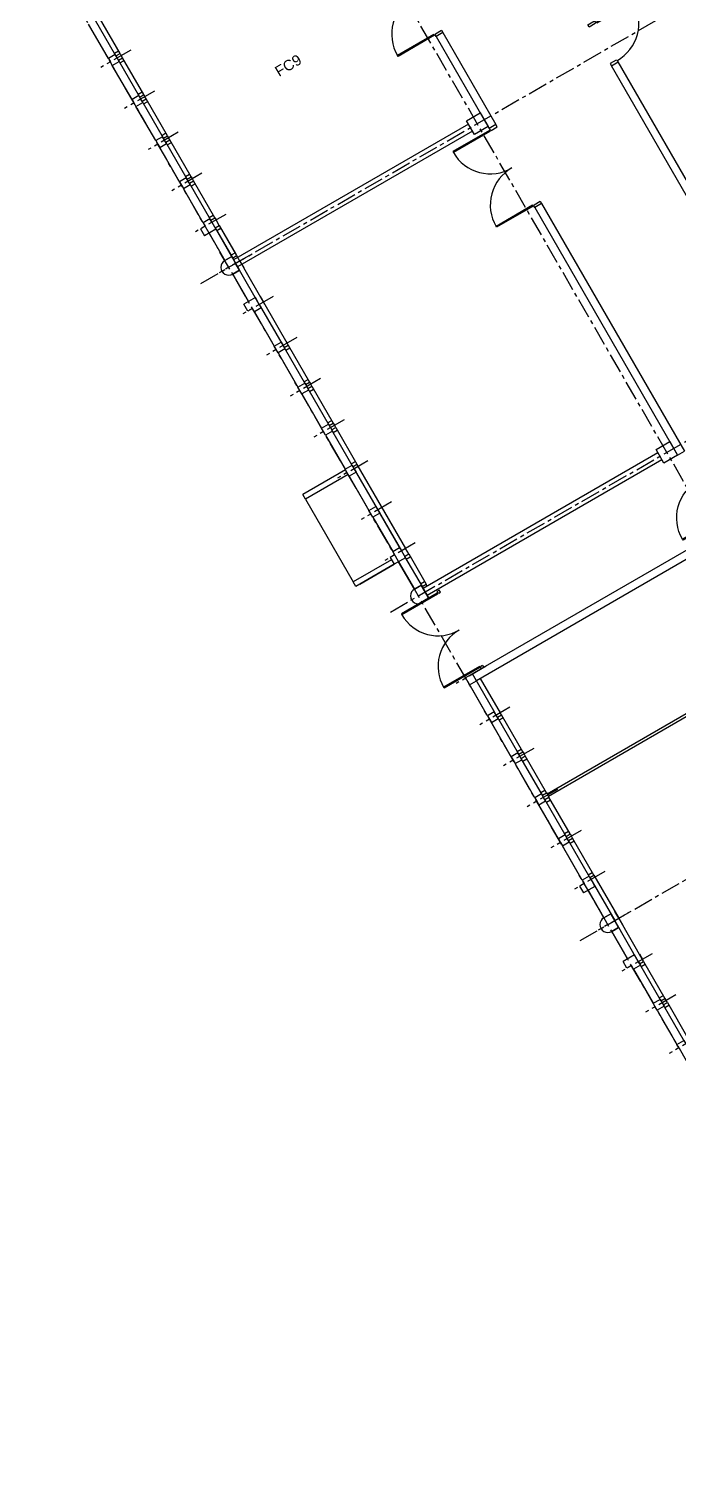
# Model space of a CAD drawing. Extents: x 1614 to 26454, y 2920 to 16595.
# Drawn here: x 8708 to 9942, y 8287 to 11017 of the extents above; entities that cross this region are included whole.
import ezdxf

# ---------------------------------------------------------------- set-up
doc = ezdxf.new("R2010")
doc.units = 0
doc.header["$MEASUREMENT"] = 0
doc.linetypes.add('AXES', pattern=[2, 1.25, -0.25, 0.25, -0.25])
doc.layers.get('0').update_dxf_attribs({"linetype": 'CONTINUOUS'})
for name, color, linetype in [('BA_APPUI_FENETRE', 140, 'CONTINUOUS'), ('BA_AXE_TRAME', 253, 'AXES'), ('BA_CLOISON_EXISTANTE', 4, 'CONTINUOUS'), ('BA_DOUBLAGE', 134, 'CONTINUOUS'), ('BA_MENUIS_EXTERIEURE', 6, 'CONTINUOUS'), ('BA_MENUIS_INTERIEURE', 202, 'CONTINUOUS'), ('BA_STRUCTURE', 5, 'CONTINUOUS'), ('TXT_REP_PIECE', 3, 'CONTINUOUS')]:
    doc.layers.add(name, color=color, linetype=linetype)

# ---------------------------------------------------------------- blocks, each defined once
blk = doc.blocks.new('baie1')
at = {"layer": 'BA_APPUI_FENETRE'}
blk.add_line((7.5, -5), (82.5, -5), dxfattribs=at)
at = {"layer": 'BA_DOUBLAGE'}
for p, q in [((4.5, 19), (0, 19)), ((85.5, 19), (90, 19))]:
    blk.add_line(p, q, dxfattribs=at)
at = {"layer": 'BA_MENUIS_EXTERIEURE'}
for p, q in [((4.5, 19), (85.5, 19)), ((4.5, 10), (4.5, 19)), ((4.5, 10), (85.5, 10)), ((10.5, 10), (10.5, 19)), ((79.5, 10), (79.5, 19)), ((85.5, 10), (85.5, 19))]:
    blk.add_line(p, q, dxfattribs=at)
at = {"layer": 'BA_STRUCTURE'}
for points in [[(0, 10), (7.5, 10), (7.5, -5), (0, -5)], [(90, -5), (82.5, -5), (82.5, 10), (90, 10)]]:
    blk.add_lwpolyline(points, dxfattribs=at)
blk = doc.blocks.new('baie2')
at = {"layer": 'BA_DOUBLAGE'}
blk.add_line((-12, 19), (0, 19), dxfattribs=at)
at = {"layer": 'BA_MENUIS_EXTERIEURE'}
for p, q in [((-78.3, 10), (-78.3, 19)), ((-12, 19), (-78.3, 19)), ((-12, 10), (-78.3, 10)), ((-72.3, 10), (-72.3, 19)), ((-18, 10), (-18, 19)), ((-12, 10), (-12, 19))]:
    blk.add_line(p, q, dxfattribs=at)
at = {"layer": 'BA_STRUCTURE'}
for p, q in [((-75, 0), (-75, 10)), ((0, 10), (-15, 10)), ((-15, 10), (-15, -15)), ((0, -15), (-15, -15)), ((0, -5), (0, -15))]:
    blk.add_line(p, q, dxfattribs=at)
blk = doc.blocks.new('P160_15')
for p, q in [((3.5, 16.5), (3.5, 96.5)), ((3.5, 96.5), (5.5, 96.5)), ((5.5, 16.5), (5.5, 96.6)), ((167.5, 16.5), (167.5, 96.6)), ((169.5, 96.5), (167.5, 96.5)), ((169.5, 16.5), (169.5, 96.5)), ((0, 0), (0, 15)), ((0, 15), (3.5, 15)), ((5, 0), (0, 0)), ((3.5, 16.5), (5.5, 16.5)), ((3.5, 15), (3.5, 13.5)), ((3.5, 13.5), (5, 13.5)), ((5, 13.5), (5, 0)), ((169.5, 16.5), (167.5, 16.5)), ((168, 13.5), (168, 0)), ((169.5, 13.5), (168, 13.5)), ((168, 0), (173, 0)), ((169.5, 15), (169.5, 13.5)), ((173, 15), (169.5, 15)), ((173, 0), (173, 15))]:
    blk.add_line(p, q)
for centre, radius, start, end in [((5.6, 15.7), 80.9, 359.5039, 90.0499), ((167.4, 15.7), 80.9, 89.9501, 180.4961), ((5, 13.5), 0, 270, 0), ((5.5, 16.5), 0, 270, 0), ((167.5, 16.5), 0, 180, 270), ((168, 13.5), 0, 180, 270)]:
    blk.add_arc(centre, radius, start, end)
blk = doc.blocks.new('P80_15')
for p, q in [((3.5, 96.5), (5.5, 96.5)), ((3.5, 16.5), (3.5, 96.5)), ((5.5, 16.5), (5.5, 96.6)), ((0, 0), (0, 15)), ((0, 15), (3.5, 15)), ((5, 0), (0, 0)), ((3.5, 16.5), (5.5, 16.5)), ((3.5, 15), (3.5, 13.5)), ((3.5, 13.5), (5, 13.5)), ((5, 13.5), (5, 0)), ((85, 13.5), (85, 0)), ((86.5, 13.5), (85, 13.5)), ((85, 0), (90, 0)), ((90, 15), (86.5, 15)), ((86.5, 15), (86.5, 13.5)), ((90, 0), (90, 15))]:
    blk.add_line(p, q)
for centre, radius, start, end in [((5.6, 15.7), 80.9, 359.5039, 90.0499), ((5, 13.5), 0, 270, 0), ((5.5, 16.5), 0, 270, 0)]:
    blk.add_arc(centre, radius, start, end)
blk = doc.blocks.new('P80_5')
for p, q in [((-5.5, 6.5), (-5.5, 86.6)), ((-3.5, 86.5), (-5.5, 86.5)), ((-3.5, 6.5), (-3.5, 86.5)), ((-90, 0), (-90, 5)), ((-90, 5), (-86.5, 5)), ((-85, 0), (-90, 0)), ((-86.5, 5), (-86.5, 3.5)), ((-86.5, 3.5), (-85, 3.5)), ((-85, 3.5), (-85, 0)), ((-3.5, 6.5), (-5.5, 6.5)), ((-5, 3.5), (-5, 0)), ((-3.5, 3.5), (-5, 3.5)), ((-5, 0), (0, 0)), ((0, 5), (-3.5, 5)), ((-3.5, 5), (-3.5, 3.5)), ((0, 0), (0, 5))]:
    blk.add_line(p, q)
for centre, radius, start, end in [((-5.6, 5.7), 80.9, 89.9501, 180.4961), ((-5.5, 6.5), 0, 180, 270), ((-5, 3.5), 0, 180, 270)]:
    blk.add_arc(centre, radius, start, end)

msp = doc.modelspace()

# ---------------------------------------------------------------- linework, layer by layer
at = {"layer": 'BA_APPUI_FENETRE'}
for p, q in [((8859.5, 10960.2), (8822, 11025.1)), ((9050.7, 10628.9), (9080.8, 10577)), ((9050.7, 10628.9), (9080.8, 10577)), ((9095.8, 10551), (9125.8, 10499)), ((9125.7, 10499), (9095.8, 10551)), ((9137, 10479.5), (9174.5, 10414.6)), ((9317, 10167.7), (9354.5, 10102.8)), ((9233.7, 10123.9), (9324.3, 9967)), ((9362, 10089.8), (9399.5, 10024.8)), ((9410.7, 10005.4), (9440.8, 9953.4)), ((9440.8, 9953.4), (9410.8, 10005.4)), ((9579.5, 9713.1), (9542, 9778)), ((9770.7, 9381.8), (9800.8, 9329.9)), ((9800.8, 9329.9), (9770.8, 9381.9)), ((9815.8, 9303.9), (9845.8, 9252)), ((9845.7, 9251.9), (9815.8, 9303.9)), ((9902, 9154.5), (9939.5, 9089.5))]:
    msp.add_line(p, q, dxfattribs=at)
at = {"layer": 'BA_AXE_TRAME', "ltscale": 30}
for p, q in [((11032, 8287.1), (8809.6, 12136.4)), ((9035.3, 10533.4), (10860.2, 11587)), ((10200.2, 8637.9), (8708.2, 11222.1)), ((8902.3, 10976.2), (8844.9, 10943.1)), ((9395.3, 9909.9), (11220.2, 10963.5)), ((8947.3, 10898.3), (8889.9, 10865.2)), ((8992.3, 10820.3), (8934.9, 10787.2)), ((9037.3, 10742.4), (8979.9, 10709.3)), ((9082.3, 10664.4), (9024.9, 10631.3)), ((9082.3, 10664.4), (9024.9, 10631.3)), ((9127.3, 10586.5), (9069.9, 10553.4)), ((9127.3, 10586.5), (9069.9, 10553.4)), ((9127.3, 10586.5), (9069.9, 10553.4)), ((9172.3, 10508.6), (9114.9, 10475.5)), ((9217.3, 10430.6), (9159.9, 10397.5)), ((9262.3, 10352.7), (9204.9, 10319.6)), ((9755.3, 9286.3), (11580.2, 10339.9)), ((9307.3, 10274.7), (9249.9, 10241.6)), ((9352.3, 10196.8), (9294.9, 10163.7)), ((9397.3, 10118.8), (9339.9, 10085.7)), ((9442.3, 10040.9), (9384.9, 10007.8)), ((9577.3, 9807.1), (9519.9, 9774)), ((9622.3, 9729.1), (9564.9, 9696)), ((9667.3, 9651.2), (9609.9, 9618.1)), ((9712.3, 9573.2), (9654.9, 9540.2)), ((9757.3, 9495.3), (9699.9, 9462.2)), ((9802.3, 9417.4), (9744.9, 9384.3)), ((9847.3, 9339.4), (9789.9, 9306.3)), ((9847.3, 9339.4), (9789.9, 9306.3)), ((9847.3, 9339.4), (9789.9, 9306.3)), ((9847.3, 9339.4), (9789.9, 9306.3)), ((9847.3, 9339.4), (9789.9, 9306.3)), ((9892.3, 9261.5), (9834.9, 9228.4)), ((9937.3, 9183.5), (9879.9, 9150.4)), ((9982.3, 9105.6), (9924.9, 9072.5))]:
    msp.add_line(p, q, dxfattribs=at)
at = {"layer": 'BA_CLOISON_EXISTANTE'}
for p, q in [((9692.7, 9564.9), (10079, 9787.9)), ((9695.2, 9560.5), (10081.5, 9783.5))]:
    msp.add_line(p, q, dxfattribs=at)
at = {"layer": 'BA_DOUBLAGE'}
for p, q in [((8881.7, 10969.6), (8884, 10965.7)), ((9070, 10643.5), (9064, 10653.9)), ((9109, 10575.9), (9103.2, 10586)), ((9109, 10575.9), (9103.2, 10586)), ((9105.2, 10582.4), (9103.2, 10586)), ((9109, 10575.9), (9114.8, 10565.9)), ((9109, 10575.9), (9116.5, 10563)), ((9109, 10575.9), (9114.8, 10565.9)), ((9112.7, 10569.5), (9114.8, 10565.9)), ((9112.7, 10569.5), (9114.8, 10565.9)), ((9148, 10508.4), (9154, 10498)), ((9156.2, 10494.1), (9154, 10498)), ((9196.7, 10424), (9199, 10420.1)), ((9336.2, 10182.3), (9334, 10186.2)), ((9376.7, 10112.2), (9379, 10108.3)), ((9465.2, 9958.9), (9463.2, 9962.5)), ((9465.2, 9958.9), (9463.2, 9962.5)), ((9465.2, 9958.9), (9463.2, 9962.5)), ((9601.7, 9722.5), (9604, 9718.6)), ((9790, 9396.4), (9784, 9406.8)), ((9829, 9328.9), (9821.5, 9341.9)), ((9829, 9328.9), (9823.2, 9339)), ((9829, 9328.9), (9823.2, 9339)), ((9829, 9328.9), (9823.2, 9339)), ((9829, 9328.9), (9823.2, 9339)), ((9829, 9328.9), (9823.2, 9339)), ((9829, 9328.9), (9823.2, 9339)), ((9829, 9328.9), (9823.2, 9339)), ((9829, 9328.9), (9823.2, 9339)), ((9829, 9328.9), (9823.2, 9339)), ((9825.2, 9335.4), (9823.2, 9339)), ((9829, 9328.9), (9834.8, 9318.8)), ((9829, 9328.9), (9834.8, 9318.8)), ((9829, 9328.9), (9834.8, 9318.8)), ((9829, 9328.9), (9834.8, 9318.8)), ((9829, 9328.9), (9836.5, 9315.9)), ((9829, 9328.9), (9834.8, 9318.8)), ((9829, 9328.9), (9834.8, 9318.8)), ((9829, 9328.9), (9834.8, 9318.8)), ((9868, 9261.3), (9874, 9250.9)), ((9921.2, 9169.1), (9919, 9173))]:
    msp.add_line(p, q, dxfattribs=at)
at = {"layer": 'BA_MENUIS_EXTERIEURE'}
for p, q in [((8873.9, 10965.1), (8833.4, 11035.2)), ((8881.7, 10969.6), (8842.7, 11037.1)), ((8870.9, 10970.3), (8878.7, 10974.8)), ((8873.9, 10965.1), (8881.7, 10969.6)), ((9062.2, 10639), (9070, 10643.5)), ((9062.2, 10639), (9093.7, 10584.4)), ((9065.2, 10633.8), (9073, 10638.3)), ((9070, 10643.5), (9101.5, 10588.9)), ((9146.2, 10493.5), (9108.7, 10558.5)), ((9154, 10498), (9116.5, 10563)), ((9146.2, 10493.5), (9193.4, 10411.7)), ((9154, 10498), (9201.2, 10416.2)), ((9323.9, 10185.6), (9416.2, 10025.9)), ((9331.7, 10190.1), (9424, 10030.4)), ((9310.1, 10179.6), (9228.7, 10132.6)), ((9315.1, 10170.9), (9233.7, 10123.9)), ((9233.7, 10123.9), (9228.7, 10132.6)), ((9373.4, 10099.9), (9413.9, 10029.7)), ((9381.2, 10104.4), (9421.7, 10034.2)), ((9397, 10009), (9324.3, 9967)), ((9402, 10000.4), (9329.3, 9958.4)), ((9337.1, 9962.9), (9402, 10000.4)), ((9329.3, 9958.4), (9324.3, 9967)), ((9593.9, 9718), (9553.4, 9788.1)), ((9604, 9718.6), (9566.2, 9784)), ((9773.9, 9406.2), (9821.2, 9324.4)), ((9781.7, 9410.7), (9829, 9328.9)), ((9868.4, 9242.5), (9821.2, 9324.4)), ((9876.2, 9247), (9829, 9328.9)), ((9913.4, 9164.6), (9921.2, 9169.1)), ((9913.4, 9164.6), (9953.9, 9094.4)), ((9916.4, 9159.4), (9924.2, 9163.9)), ((9921.2, 9169.1), (9960.3, 9101.5))]:
    msp.add_line(p, q, dxfattribs=at)
at = {"layer": 'BA_MENUIS_INTERIEURE'}
for p, q in [((9483.9, 9945.4), (9416.1, 9906.2)), ((9484.9, 9943.7), (9417, 9904.5)), ((9487.7, 9951.5), (9483.5, 9949.1)), ((9483.5, 9949.1), (9485.2, 9946.1)), ((9483.9, 9945.4), (9484.9, 9943.7)), ((9485.2, 9946.1), (9486.5, 9946.9)), ((9486.5, 9946.9), (9487.2, 9945.6)), ((9487.2, 9945.6), (9490.2, 9947.3)), ((9490.2, 9947.3), (9487.7, 9951.5)), ((9416.1, 9906.2), (9417.1, 9904.5)), ((9564.2, 9806.3), (9496.3, 9767.1)), ((9565.2, 9804.7), (9497.3, 9765.5)), ((9565.2, 9804.7), (9564.2, 9806.3)), ((9566.5, 9805.4), (9567.7, 9806.1)), ((9568.2, 9802.4), (9566.5, 9805.4)), ((9567, 9807.4), (9570, 9809.1)), ((9567.7, 9806.1), (9567, 9807.4)), ((9572.4, 9804.9), (9568.2, 9802.4)), ((9570, 9809.1), (9572.4, 9804.9)), ((9497.3, 9765.5), (9496.4, 9767.2))]:
    msp.add_line(p, q, dxfattribs=at)
for centre, radius, start, end in [((9484.9, 9943.7), 0, 300, 30), ((9487.2, 9945.6), 0, 300, 30), ((9485.6, 9944), 79.2, 209.9501, 300.4961), ((9564.8, 9806.8), 79.2, 119.5039, 210.0499), ((9564.2, 9806.3), 0, 30, 120), ((9567, 9807.4), 0, 30, 120)]:
    msp.add_arc(centre, radius, start, end, dxfattribs=at)
at = {"layer": 'BA_STRUCTURE'}
for p, q in [((9482, 11001.9), (9582.7, 10827.4)), ((9495, 11009.4), (9595.7, 10834.9)), ((10147.4, 10370.4), (9815, 10946.2)), ((10160.4, 10377.9), (9828, 10953.7)), ((9543.4, 10835.4), (9097.4, 10577.9)), ((9550.9, 10822.5), (9104.9, 10565)), ((9669.2, 10677.6), (9940.7, 10207.4)), ((9682.2, 10685.1), (9953.7, 10214.9)), ((9056.2, 10649.4), (9063.7, 10636.4)), ((9043.2, 10641.9), (9034.5, 10636.9)), ((9034.5, 10636.9), (9042, 10623.9)), ((9063.7, 10636.4), (9042, 10623.9)), ((9093.7, 10584.4), (9080.6, 10576.9)), ((9093.7, 10584.4), (9080.6, 10576.9)), ((9093.7, 10584.4), (9080.6, 10576.9)), ((9080.7, 10576.9), (9093.7, 10584.4)), ((9080.7, 10576.9), (9093.7, 10584.4)), ((9080.7, 10576.9), (9093.7, 10584.4)), ((9080.7, 10576.9), (9093.7, 10584.4)), ((9080.7, 10576.9), (9093.7, 10584.4)), ((9080.7, 10576.9), (9093.7, 10584.4)), ((9085, 10579.4), (9093.7, 10584.4)), ((9085, 10579.4), (9093.7, 10584.4)), ((9085, 10579.4), (9093.7, 10584.4)), ((9085, 10579.4), (9093.7, 10584.4)), ((9085, 10579.4), (9093.7, 10584.4)), ((9085, 10579.4), (9093.7, 10584.4)), ((9085, 10579.4), (9093.7, 10584.4)), ((9085, 10579.4), (9093.7, 10584.4)), ((9108.7, 10558.5), (9093.7, 10584.4)), ((9093.7, 10584.4), (9101.2, 10571.4)), ((9093.7, 10584.4), (9101.2, 10571.4)), ((9108.7, 10558.5), (9093.7, 10584.4)), ((9093.7, 10584.4), (9101.2, 10571.4)), ((9093.7, 10584.4), (9101.2, 10571.4)), ((9093.7, 10584.4), (9108.7, 10558.5)), ((9108.7, 10558.5), (9101.2, 10571.4)), ((9108.7, 10558.5), (9101.2, 10571.4)), ((9108.7, 10558.5), (9095.6, 10550.9)), ((9108.7, 10558.5), (9095.6, 10550.9)), ((9108.7, 10558.5), (9095.6, 10550.9)), ((9095.7, 10551), (9108.7, 10558.5)), ((9095.7, 10551), (9108.7, 10558.5)), ((9095.7, 10551), (9108.7, 10558.5)), ((9100, 10553.5), (9108.7, 10558.5)), ((9100, 10553.5), (9108.7, 10558.5)), ((9100, 10553.5), (9108.7, 10558.5)), ((9100, 10553.5), (9108.7, 10558.5)), ((9100, 10553.5), (9108.7, 10558.5)), ((9100, 10553.5), (9108.7, 10558.5)), ((9100, 10553.5), (9108.7, 10558.5)), ((9138.7, 10506.5), (9117, 10494)), ((9124.5, 10481), (9117, 10494)), ((9133.2, 10486), (9124.5, 10481)), ((9146.2, 10493.5), (9138.7, 10506.5)), ((9903.4, 10211.9), (9457.4, 9954.4)), ((9940.7, 10207.4), (9953.7, 10214.9)), ((9910.9, 10198.9), (9464.9, 9941.4)), ((10035.9, 10072.5), (9538, 9785)), ((10030.4, 10052), (9558.4, 9779.5)), ((9399.5, 10024.8), (9403.2, 10018.4)), ((9453.7, 9960.9), (9440.6, 9953.4)), ((9453.7, 9960.9), (9440.6, 9953.4)), ((9440.7, 9953.4), (9453.7, 9960.9)), ((9440.7, 9953.4), (9453.7, 9960.9)), ((9445, 9955.9), (9453.7, 9960.9)), ((9445, 9955.9), (9453.7, 9960.9)), ((9445, 9955.9), (9453.7, 9960.9)), ((9445, 9955.9), (9453.7, 9960.9)), ((9468.7, 9934.9), (9453.7, 9960.9)), ((9453.7, 9960.9), (9468.7, 9934.9)), ((9468.7, 9934.9), (9453.7, 9960.9)), ((9453.7, 9960.9), (9468.7, 9934.9)), ((9468.7, 9934.9), (9455.6, 9927.4)), ((9468.7, 9934.9), (9455.6, 9927.4)), ((9455.7, 9927.4), (9468.7, 9934.9)), ((9455.7, 9927.4), (9468.7, 9934.9)), ((9460, 9929.9), (9468.7, 9934.9)), ((9460, 9929.9), (9468.7, 9934.9)), ((9460, 9929.9), (9468.7, 9934.9)), ((9460, 9929.9), (9468.7, 9934.9)), ((9538, 9785), (9545.5, 9772)), ((9545.5, 9772), (9558.4, 9779.5)), ((9558.4, 9779.5), (9550.9, 9792.5)), ((9763.2, 9394.8), (9754.5, 9389.8)), ((9754.5, 9389.8), (9762, 9376.8)), ((9776.2, 9402.3), (9783.7, 9389.3)), ((9783.7, 9389.3), (9762, 9376.8)), ((9813.7, 9337.4), (9800.6, 9329.8)), ((9813.7, 9337.4), (9800.6, 9329.8)), ((9813.7, 9337.4), (9800.6, 9329.8)), ((9813.7, 9337.4), (9800.6, 9329.8)), ((9813.7, 9337.4), (9800.6, 9329.8)), ((9813.7, 9337.4), (9800.6, 9329.8)), ((9800.7, 9329.9), (9813.7, 9337.4)), ((9800.7, 9329.9), (9813.7, 9337.4)), ((9800.7, 9329.9), (9813.7, 9337.4)), ((9800.7, 9329.9), (9813.7, 9337.4)), ((9800.7, 9329.9), (9813.7, 9337.4)), ((9800.7, 9329.9), (9813.7, 9337.4)), ((9800.7, 9329.9), (9813.7, 9337.4)), ((9800.7, 9329.9), (9813.7, 9337.4)), ((9800.7, 9329.9), (9813.7, 9337.4)), ((9805, 9332.4), (9813.7, 9337.4)), ((9805, 9332.4), (9813.7, 9337.4)), ((9805, 9332.4), (9813.7, 9337.4)), ((9805, 9332.4), (9813.7, 9337.4)), ((9805, 9332.4), (9813.7, 9337.4)), ((9805, 9332.4), (9813.7, 9337.4)), ((9805, 9332.4), (9813.7, 9337.4)), ((9805, 9332.4), (9813.7, 9337.4)), ((9805, 9332.4), (9813.7, 9337.4)), ((9805, 9332.4), (9813.7, 9337.4)), ((9805, 9332.4), (9813.7, 9337.4)), ((9805, 9332.4), (9813.7, 9337.4)), ((9805, 9332.4), (9813.7, 9337.4)), ((9805, 9332.4), (9813.7, 9337.4)), ((9805, 9332.4), (9813.7, 9337.4)), ((9813.7, 9337.4), (9821.2, 9324.4)), ((9813.7, 9337.4), (9821.2, 9324.4)), ((9828.7, 9311.4), (9813.7, 9337.4)), ((9813.7, 9337.4), (9821.2, 9324.4)), ((9813.7, 9337.4), (9821.2, 9324.4)), ((9828.7, 9311.4), (9813.7, 9337.4)), ((9813.7, 9337.4), (9821.2, 9324.4)), ((9813.7, 9337.4), (9821.2, 9324.4)), ((9813.7, 9337.4), (9828.7, 9311.4)), ((9828.7, 9311.4), (9815.6, 9303.8)), ((9828.7, 9311.4), (9815.6, 9303.8)), ((9828.7, 9311.4), (9815.6, 9303.8)), ((9828.7, 9311.4), (9815.6, 9303.8)), ((9828.7, 9311.4), (9815.6, 9303.8)), ((9828.7, 9311.4), (9815.6, 9303.8)), ((9815.7, 9303.9), (9828.7, 9311.4)), ((9815.7, 9303.9), (9828.7, 9311.4)), ((9815.7, 9303.9), (9828.7, 9311.4)), ((9815.7, 9303.9), (9828.7, 9311.4)), ((9815.7, 9303.9), (9828.7, 9311.4)), ((9815.7, 9303.9), (9828.7, 9311.4)), ((9820, 9306.4), (9828.7, 9311.4)), ((9820, 9306.4), (9828.7, 9311.4)), ((9820, 9306.4), (9828.7, 9311.4)), ((9820, 9306.4), (9828.7, 9311.4)), ((9820, 9306.4), (9828.7, 9311.4)), ((9820, 9306.4), (9828.7, 9311.4)), ((9820, 9306.4), (9828.7, 9311.4)), ((9820, 9306.4), (9828.7, 9311.4)), ((9820, 9306.4), (9828.7, 9311.4)), ((9820, 9306.4), (9828.7, 9311.4)), ((9820, 9306.4), (9828.7, 9311.4)), ((9820, 9306.4), (9828.7, 9311.4)), ((9820, 9306.4), (9828.7, 9311.4)), ((9820, 9306.4), (9828.7, 9311.4)), ((9828.7, 9311.4), (9821.2, 9324.4)), ((9828.7, 9311.4), (9821.2, 9324.4)), ((9828.7, 9311.4), (9821.2, 9324.4)), ((9828.7, 9311.4), (9821.2, 9324.4)), ((9858.7, 9259.4), (9837, 9246.9)), ((9866.2, 9246.4), (9858.7, 9259.4)), ((9844.5, 9233.9), (9837, 9246.9)), ((9853.2, 9238.9), (9844.5, 9233.9))]:
    msp.add_line(p, q, dxfattribs=at)
for points in [[(8876.2, 10961.2), (8872.4, 10967.7), (8859.5, 10960.2), (8863.2, 10953.7)], [(9146.2, 10493.5), (9149.9, 10487), (9137, 10479.5), (9133.2, 10486)], [(9178.2, 10408.1), (9174.5, 10414.6), (9187.4, 10422.1), (9191.2, 10415.6)], [(9326.2, 10181.7), (9329.9, 10175.2), (9317, 10167.7), (9313.2, 10174.2)], [(9358.2, 10096.3), (9354.5, 10102.8), (9367.4, 10110.3), (9371.2, 10103.8)], [(9371.2, 10103.8), (9374.9, 10097.3), (9362, 10089.8), (9358.2, 10096.3)], [(9403.2, 10018.4), (9399.5, 10024.8), (9412.4, 10032.3), (9416.2, 10025.9)], [(9596.2, 9714.1), (9592.4, 9720.6), (9579.5, 9713.1), (9583.2, 9706.6)], [(9911.2, 9168.5), (9914.9, 9162), (9902, 9154.5), (9898.2, 9161)], [(9943.2, 9083), (9939.5, 9089.5), (9952.4, 9097), (9956.2, 9090.5)]]:
    msp.add_lwpolyline(points, dxfattribs=at)
for points in [[(9565.7, 10856.9), (9580.7, 10831), (9554.7, 10816), (9539.7, 10841.9)], [(9925.7, 10233.4), (9940.7, 10207.4), (9914.7, 10192.4), (9899.7, 10218.4)]]:
    msp.add_lwpolyline(points, close=True, dxfattribs=at)
for centre, start, end in [((9088.2, 10563.9), 120, 300.299), ((9448.2, 9940.4), 120, 300.299), ((9448.2, 9940.4), 119.701, 300), ((9808.2, 9316.9), 120, 300.299)]:
    msp.add_arc(centre, 15, start, end, dxfattribs=at)

# ---------------------------------------------------------------- block references
at = {"layer": 'BA_MENUIS_INTERIEURE'}
for name, p, rotation in [('P160_15', (9495, 11009.4), 120.0000000000001), ('P80_15', (9770, 11024.1), 299.9999999997556), ('P160_15', (9682.2, 10685.1), 120.0000000000001)]:
    msp.add_blockref(name, p, dxfattribs=dict(at, rotation=rotation))
at = {"layer": 'BA_MENUIS_INTERIEURE', "xscale": -1, "rotation": 119.9999999904068}
msp.add_blockref('P80_5', (10027.7, 10086.7), dxfattribs=at)
at = {"layer": 'BA_STRUCTURE', "xscale": -1}
for name, p, rotation in [('baie1', (8912.5, 10878.2), 299.9999999952035), ('baie1', (8957.5, 10800.3), 299.9999999952035), ('baie1', (9002.5, 10722.3), 299.9999999952035), ('baie1', (9047.5, 10644.4), 299.9999999952035), ('baie2', (9047.5, 10644.4), 299.9999999952035), ('baie2', (9407.5, 10020.9), 300.0000000047966), ('baie1', (9632.5, 9631.1), 299.9999999952035), ('baie1', (9677.5, 9553.2), 299.9999999952035), ('baie1', (9722.5, 9475.3), 299.9999999952035), ('baie1', (9767.5, 9397.3), 299.9999999952035)]:
    msp.add_blockref(name, p, dxfattribs=dict(at, rotation=rotation))
at = {"layer": 'BA_STRUCTURE', "rotation": 300.0000000047966}
for p in [(9182.5, 10410.6), (9227.5, 10332.6), (9272.5, 10254.7), (9857.5, 9241.4)]:
    msp.add_blockref('baie1', p, dxfattribs=at)

# ---------------------------------------------------------------- texts
at = {"layer": 'TXT_REP_PIECE', "insert": (9201.1, 10946.9), "char_height": 20, "width": 224.767, "attachment_point": 5, "rotation": 31}
msp.add_mtext('{\\fArial|b0|i0|c0|p34;FC9}', dxfattribs=at)

doc.saveas('drawing.dxf')
